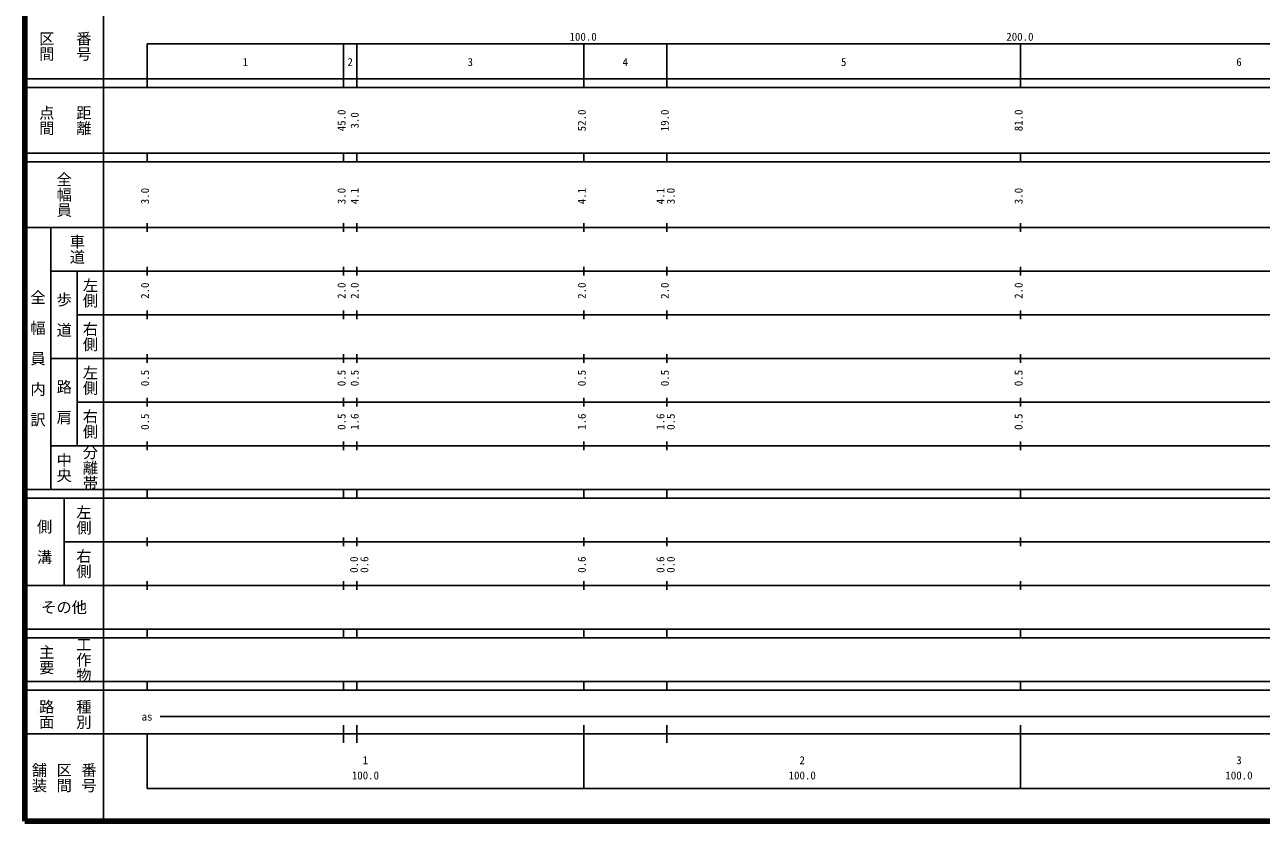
# Model space of a CAD drawing. Units: millimetres on the paper, enlarged 1000 times. Extents: x 40000 to 680000, y 20000 to 380000.
# Drawn here: x 40000 to 323104, y 20000 to 202409 of the extents above; entities that cross this region are included whole.
import ezdxf
from ezdxf.enums import TextEntityAlignment as Align

# ---------------------------------------------------------------- set-up
doc = ezdxf.new("R2010")
doc.units = ezdxf.units.MM
doc.header["$LTSCALE"] = 1000
doc.layers.add('M-TTL', color=2, linetype='Continuous', lineweight=140)
doc.layers.add('M-TTL-BAND', color=7, linetype='Continuous', lineweight=25)
doc.styles.add('@ＭＳ ゴシック', font='')
doc.styles.add('ＭＳ ゴシック', font='')
doc.styles.get('@ＭＳ ゴシック').set_extended_font_data('@MS Gothic')
doc.styles.get('ＭＳ ゴシック').set_extended_font_data('MS Gothic')

msp = doc.modelspace()

# ---------------------------------------------------------------- linework, layer by layer
at = {"layer": 'M-TTL'}
for p, q in [((40000, 380000), (40000, 20000)), ((40000, 20000), (680000, 20000))]:
    msp.add_line(p, q, dxfattribs=at)
at = {"layer": 'M-TTL-BAND'}
for p, q in [((58000, 370000), (58000, 20000)), ((68000, 198000), (579000, 198000)), ((68000, 198000), (68000, 188000)), ((113000, 188000), (113000, 198000)), ((116000, 188000), (116000, 198000)), ((168000, 188000), (168000, 198000)), ((187000, 188000), (187000, 198000)), ((268000, 188000), (268000, 198000)), ((40000, 190000), (579000, 190000)), ((40000, 188000), (579000, 188000)), ((40000, 173000), (579000, 173000)), ((68000, 171000), (68000, 173000)), ((113000, 171000), (113000, 173000)), ((116000, 171000), (116000, 173000)), ((168000, 171000), (168000, 173000)), ((187000, 171000), (187000, 173000)), ((268000, 171000), (268000, 173000)), ((40000, 171000), (579000, 171000)), ((40000, 156000), (579000, 156000)), ((46000, 96000), (46000, 156000)), ((68000, 155000), (68000, 157000)), ((113000, 155000), (113000, 157000)), ((116000, 155000), (116000, 157000)), ((168000, 155000), (168000, 157000)), ((187000, 155000), (187000, 157000)), ((268000, 155000), (268000, 157000)), ((46000, 146000), (579000, 146000)), ((52000, 146000), (52000, 106000)), ((68000, 145000), (68000, 147000)), ((113000, 145000), (113000, 147000)), ((116000, 145000), (116000, 147000)), ((168000, 145000), (168000, 147000)), ((187000, 145000), (187000, 147000)), ((268000, 145000), (268000, 147000)), ((52000, 136000), (579000, 136000)), ((68000, 135000), (68000, 137000)), ((113000, 135000), (113000, 137000)), ((116000, 135000), (116000, 137000)), ((168000, 135000), (168000, 137000)), ((187000, 135000), (187000, 137000)), ((268000, 135000), (268000, 137000)), ((46000, 126000), (579000, 126000)), ((68000, 125000), (68000, 127000)), ((113000, 125000), (113000, 127000)), ((116000, 125000), (116000, 127000)), ((168000, 125000), (168000, 127000)), ((187000, 125000), (187000, 127000)), ((268000, 125000), (268000, 127000)), ((68000, 115000), (68000, 117000)), ((113000, 115000), (113000, 117000)), ((116000, 115000), (116000, 117000)), ((168000, 115000), (168000, 117000)), ((187000, 115000), (187000, 117000)), ((268000, 115000), (268000, 117000)), ((52000, 116000), (579000, 116000)), ((46000, 106000), (579000, 106000)), ((68000, 105000), (68000, 107000)), ((113000, 105000), (113000, 107000)), ((116000, 105000), (116000, 107000)), ((168000, 105000), (168000, 107000)), ((187000, 105000), (187000, 107000)), ((268000, 105000), (268000, 107000)), ((40000, 96000), (579000, 96000)), ((40000, 94000), (579000, 94000)), ((49000, 94000), (49000, 74000)), ((68000, 94000), (68000, 96000)), ((113000, 94000), (113000, 96000)), ((116000, 94000), (116000, 96000)), ((168000, 94000), (168000, 96000)), ((187000, 94000), (187000, 96000)), ((268000, 94000), (268000, 96000)), ((68000, 83000), (68000, 85000)), ((113000, 83000), (113000, 85000)), ((116000, 83000), (116000, 85000)), ((168000, 83000), (168000, 85000)), ((187000, 83000), (187000, 85000)), ((268000, 83000), (268000, 85000)), ((49000, 84000), (579000, 84000)), ((40000, 74000), (579000, 74000)), ((68000, 73000), (68000, 75000)), ((113000, 73000), (113000, 75000)), ((116000, 73000), (116000, 75000)), ((168000, 73000), (168000, 75000)), ((187000, 73000), (187000, 75000)), ((268000, 73000), (268000, 75000)), ((40000, 64000), (579000, 64000)), ((68000, 62000), (68000, 64000)), ((113000, 62000), (113000, 64000)), ((116000, 62000), (116000, 64000)), ((168000, 62000), (168000, 64000)), ((187000, 62000), (187000, 64000)), ((268000, 62000), (268000, 64000)), ((40000, 62000), (579000, 62000)), ((40000, 52000), (579000, 52000)), ((68000, 50000), (68000, 52000)), ((113000, 50000), (113000, 52000)), ((116000, 50000), (116000, 52000)), ((168000, 50000), (168000, 52000)), ((187000, 50000), (187000, 52000)), ((268000, 50000), (268000, 52000)), ((40000, 50000), (579000, 50000)), ((71000, 44000), (565000, 44000)), ((40000, 40000), (579000, 40000)), ((68000, 40000), (68000, 27500)), ((113000, 38000), (113000, 42000)), ((116000, 38000), (116000, 42000)), ((168000, 27500), (168000, 42000)), ((187000, 38000), (187000, 42000)), ((268000, 27500), (268000, 42000)), ((68000, 27500), (579000, 27500))]:
    msp.add_line(p, q, dxfattribs=at)

# ---------------------------------------------------------------- texts
at = {"layer": 'M-TTL-BAND', "style": '@ＭＳ ゴシック'}
for s, p in [('区間', (45000, 197500)), ('番号', (53500, 197500)), ('点間', (45000, 180500)), ('距離', (53500, 180500)), ('全幅員', (49000, 163500)), ('車道', (52000, 151000)), ('全\u3000幅\u3000員\u3000内\u3000訳', (43000, 126000)), ('左側', (55000, 141000)), ('歩\u3000道', (49000, 136000)), ('右側', (55000, 131000)), ('左側', (55000, 121000)), ('路\u3000肩', (49000, 116000)), ('右側', (55000, 111000)), ('分離帯', (55000, 101000)), ('中央', (49000, 101000)), ('左側', (53500, 89000)), ('側\u3000溝', (44500, 84000)), ('右側', (53500, 79000)), ('主要', (45000, 57000)), ('工作物', (53500, 57000)), ('路面', (45000, 44500)), ('種別', (53500, 44500)), ('舗装', (43333, 30000)), ('区間', (49000, 30000)), ('番号', (54667, 30000))]:
    msp.add_text(s, height=2566, rotation=270, dxfattribs=at).set_placement(p, align=Align.MIDDLE_CENTER)
at = {"layer": 'M-TTL-BAND', "style": 'ＭＳ ゴシック'}
for s, p in [('100.0', (167844, 198195)), ('200.0', (267844, 198195)), ('1', (90500, 192405)), ('2', (114500, 192405)), ('3', (142000, 192405)), ('4', (177500, 192405)), ('5', (227500, 192405)), ('6', (318000, 192405)), ('as', (68000, 42500)), ('1', (118000, 32523)), ('2', (218000, 32523)), ('3', (318000, 32523)), ('100.0', (118000, 29033)), ('100.0', (218000, 29033)), ('100.0', (318000, 29033))]:
    msp.add_text(s, height=1833, dxfattribs=at).set_placement(p, align=Align.BOTTOM_CENTER)
for s, p in [('45.0', (114000, 180500)), ('3.0', (117000, 180500)), ('52.0', (169000, 180500)), ('19.0', (188000, 180500)), ('81.0', (269000, 180500)), ('3.0', (69000, 163174)), ('3.0', (114000, 163174)), ('4.1', (117000, 163174)), ('4.1', (169000, 163174)), ('4.1', (187000, 163174)), ('3.0', (189370, 163174)), ('3.0', (269000, 163174)), ('2.0', (69000, 141500)), ('2.0', (114000, 141500)), ('2.0', (117000, 141500)), ('2.0', (169000, 141500)), ('2.0', (188000, 141500)), ('2.0', (269000, 141500)), ('0.5', (69000, 121500)), ('0.5', (114000, 121500)), ('0.5', (117000, 121500)), ('0.5', (169000, 121500)), ('0.5', (188000, 121500)), ('0.5', (269000, 121500)), ('1.6', (117000, 111500)), ('1.6', (169000, 111500)), ('1.6', (187000, 111500)), ('0.5', (69000, 111500)), ('0.5', (114000, 111500)), ('0.5', (189370, 111500)), ('0.5', (269000, 111500)), ('0.0', (116851, 78764)), ('0.6', (119221, 78764)), ('0.6', (169000, 78764)), ('0.6', (187000, 78764)), ('0.0', (189370, 78764))]:
    msp.add_text(s, height=1833, rotation=90, dxfattribs=at).set_placement(p, align=Align.BOTTOM_CENTER)
msp.add_text('その他', height=2566, dxfattribs=at).set_placement((49000, 69000), align=Align.MIDDLE_CENTER)

doc.saveas('drawing.dxf')
